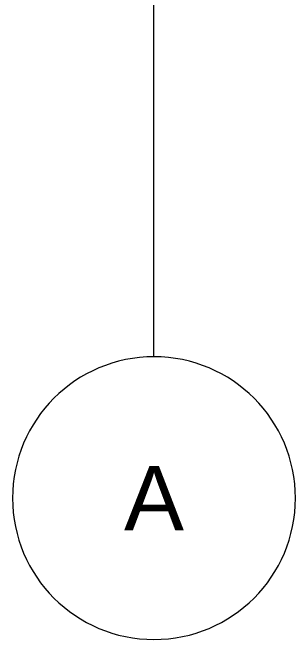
# Model space of a CAD drawing. Header units: millimetres. Extents: x -280308 to 6402717, y -14 to 2073074.
# Drawn here: x -32432 to -30452, y 545110 to 549502 of the extents above; entities that cross this region are included whole.
import ezdxf
from ezdxf.enums import TextEntityAlignment as Align

# ---------------------------------------------------------------- set-up
doc = ezdxf.new("R2010")
doc.units = ezdxf.units.MM
doc.linetypes.add('ACAD_ISO08W100', pattern=[36, 24, -3, 6, -3])
doc.layers.get('0').update_dxf_attribs({"lineweight": 0})
doc.layers.add('A-ANNOTATION', color=144, linetype='Continuous', lineweight=0)
doc.layers.add('A-TEXT', color=254, linetype='Continuous')
doc.styles.get("Standard").update_dxf_attribs({"font": 'arial.ttf'})

# ---------------------------------------------------------------- blocks, each defined once
blk = doc.blocks.new('*U552')
at = {"layer": 'A-ANNOTATION', "ltscale": 0.5}
blk.add_line((0, 0), (0, -5), dxfattribs=at)
at = {"layer": 'A-ANNOTATION', "linetype": 'ACAD_ISO08W100', "ltscale": 0.25}
blk.add_lwpolyline([(0, -5), (0, -90.561)], dxfattribs=at)
at = {"layer": 'A-ANNOTATION'}
blk.add_circle((0, 2.75), 2.75, dxfattribs=at)
at = {"layer": 'A-TEXT'}
blk.add_attdef('N', text='', height=0.9, dxfattribs=at).set_placement((0, 2.75), align=Align.MIDDLE_CENTER)
blk = doc.blocks.new('A$Cf37525da')
at = {"color": 124}
ref = blk.add_blockref('*U552', (-53750, -25932.8), dxfattribs=dict(at, xscale=-360.0000000000001, yscale=360.0000000000001, zscale=360.0000000000001, rotation=180))
ref.add_attrib('N', 'A', dxfattribs={"layer": 'A-TEXT', "height": 450}).set_placement((-53750, -26922.8), align=Align.MIDDLE_CENTER)
blk = doc.blocks.new('4')
at = {"ltscale": 0.25}
blk.add_blockref('A$Cf37525da', (22307.9, 573023.3), dxfattribs=at)

msp = doc.modelspace()

# ---------------------------------------------------------------- block references
msp.add_blockref('4', (0, 0))

doc.saveas('drawing.dxf')
